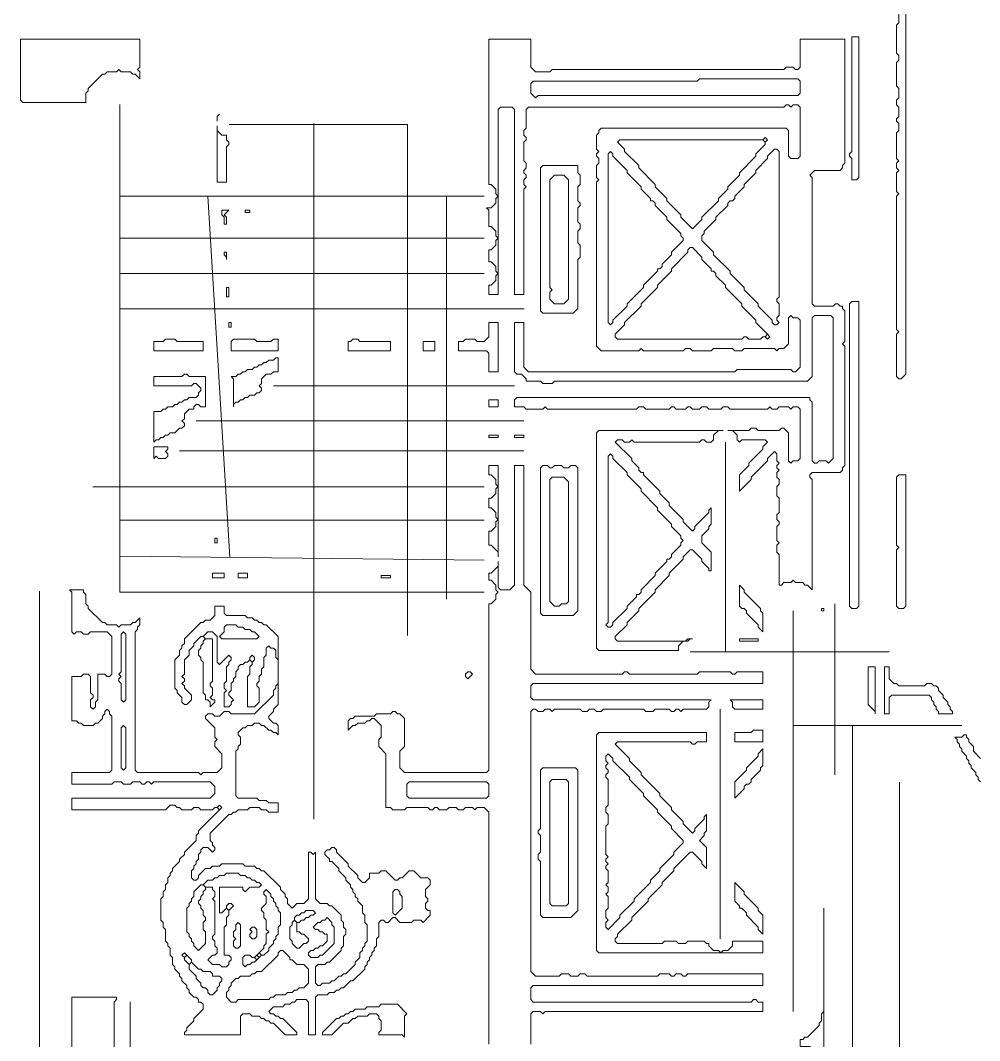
# Model space of a CAD drawing. Header units: millimetres. Extents: x 4 to 412, y 4 to 290.
# Drawn here: x 121.2 to 157.07, y 146.65 to 184.78 of the extents above; entities that cross this region are included whole.
import ezdxf

# ---------------------------------------------------------------- set-up
doc = ezdxf.new("R2010")
doc.units = ezdxf.units.MM
for name, color, linetype, lineweight in [('TRACE_CURVE', 6, 'CONTINUOUS', 0), ('TRACE_STRAIGHT', 5, 'CONTINUOUS', 0), ('TRACE_TEXT_SYMBOL', 6, 'CONTINUOUS', 0)]:
    doc.layers.add(name, color=color, linetype=linetype, lineweight=lineweight)

msp = doc.modelspace()

# ---------------------------------------------------------------- linework, layer by layer
at = {"layer": 'TRACE_CURVE', "color": 6}
for points in [[(154.043, 185.22), (154.043, 184.694), (153.956, 184.607), (153.956, 183.556), (154.043, 183.468), (154.043, 183.293), (153.956, 183.205), (153.956, 182.33), (154.043, 182.242), (154.043, 181.892), (153.956, 181.804), (153.956, 181.629), (154.043, 181.542), (154.043, 181.191), (153.956, 181.104), (153.956, 181.016), (154.043, 180.929), (154.043, 180.666), (153.956, 180.578), (153.956, 179.615), (154.043, 179.527), (153.956, 179.44), (153.956, 179.265), (154.043, 179.177), (153.956, 179.089), (153.956, 178.389), (154.043, 178.301), (153.956, 178.214), (153.956, 173.222), (154.043, 173.134), (153.956, 173.047), (153.956, 171.471), (154.043, 171.383), (154.131, 171.383), (154.306, 171.558), (154.306, 186.708)], [(138.718, 184.081), (138.718, 178.652), (138.805, 178.652), (138.98, 178.476), (138.98, 178.301), (139.068, 178.214), (138.98, 178.126), (138.98, 177.951), (138.805, 177.776), (138.63, 177.776), (138.718, 177.688), (138.718, 177.075), (138.805, 177.075), (138.98, 176.9), (138.98, 176.725), (139.068, 176.637), (138.98, 176.55), (138.98, 176.375), (138.805, 176.2), (138.718, 176.2), (138.718, 175.762), (138.805, 175.762), (138.98, 175.587), (138.98, 175.411), (139.068, 175.324), (138.98, 175.236), (138.98, 175.061), (138.805, 174.886), (138.718, 174.886), (138.718, 174.536), (139.068, 174.536), (139.068, 181.454), (139.156, 181.542), (139.593, 181.542), (139.681, 181.454), (139.681, 174.536), (140.031, 174.536), (140.031, 178.476), (140.119, 178.564), (140.031, 178.652), (140.031, 178.827), (140.119, 178.914), (140.119, 179.002), (140.031, 179.089), (140.031, 179.177), (140.119, 179.265), (140.119, 179.44), (140.031, 179.527), (140.031, 180.228), (140.119, 180.316), (140.119, 180.403), (140.031, 180.491), (140.031, 180.666), (140.119, 180.753), (140.119, 181.454), (140.206, 181.542), (149.752, 181.542), (149.84, 181.629), (149.927, 181.629), (150.015, 181.542), (150.102, 181.629), (150.278, 181.629), (150.365, 181.542), (150.365, 179.703)], [(151.941, 167.968), (151.941, 168.055), (152.029, 168.143), (152.029, 172.609), (151.941, 172.697), (152.029, 172.784), (152.029, 173.923), (151.941, 174.01), (151.941, 174.098), (151.854, 174.098), (151.766, 174.185), (151.679, 174.185), (151.591, 174.098), (150.891, 174.098), (150.803, 174.185), (150.803, 178.914), (150.715, 179.002), (150.891, 179.177), (151.854, 179.177), (151.941, 179.265), (151.941, 179.352), (152.029, 179.44), (152.029, 184.081), (150.365, 184.081), (150.365, 183.03), (150.278, 182.943), (150.19, 182.943), (150.102, 183.03), (149.84, 183.03), (149.752, 182.943), (141.082, 182.943), (140.995, 182.855), (140.469, 182.855), (140.294, 183.03), (140.294, 184.081), (138.718, 184.081)], [(150.365, 179.703), (150.278, 179.615), (150.015, 179.615), (149.927, 179.703), (149.927, 180.666), (149.84, 180.753), (142.921, 180.753), (142.834, 180.666), (142.834, 180.578), (142.746, 180.491), (142.746, 179.965), (142.834, 179.878), (142.746, 179.79), (142.746, 179.703), (142.834, 179.615), (142.834, 179.44), (142.746, 179.352), (142.746, 178.914), (142.834, 178.827), (142.746, 178.739), (142.746, 172.609), (142.921, 172.434), (144.322, 172.434), (144.41, 172.521), (144.498, 172.434), (145.986, 172.434), (146.074, 172.521), (146.249, 172.521), (146.337, 172.434), (147.037, 172.434), (147.125, 172.521), (147.825, 172.521), (147.913, 172.434), (148.176, 172.434), (148.263, 172.521), (149.402, 172.521), (149.489, 172.434), (149.577, 172.521), (149.752, 172.521), (149.927, 172.697), (149.927, 173.66), (150.015, 173.747), (150.102, 173.66), (150.278, 173.66), (150.365, 173.572), (150.365, 171.821), (150.19, 171.646), (150.102, 171.646), (150.015, 171.733), (148.001, 171.733), (147.913, 171.646), (140.206, 171.646), (140.031, 171.821), (140.031, 173.485), (139.681, 173.485), (139.681, 171.646), (139.769, 171.558), (139.944, 171.558), (140.119, 171.383), (140.119, 171.295), (140.644, 171.295), (140.732, 171.208), (141.082, 171.208), (141.17, 171.295)], [(141.17, 171.295), (150.628, 171.295), (150.803, 171.471), (150.803, 173.66), (150.891, 173.747), (151.504, 173.747), (151.591, 173.66), (151.591, 168.405), (151.416, 168.23), (151.328, 168.318), (151.066, 168.318), (150.978, 168.23), (150.891, 168.23), (150.803, 168.318), (150.803, 170.507), (150.715, 170.595), (150.715, 170.682), (139.769, 170.682), (139.681, 170.595), (139.681, 170.332), (140.031, 170.332), (140.119, 170.244), (140.732, 170.244), (140.82, 170.332), (140.907, 170.244), (144.235, 170.244), (144.322, 170.332), (144.498, 170.332), (144.585, 170.244), (145.461, 170.244), (145.549, 170.332), (145.636, 170.332), (145.724, 170.244), (146.074, 170.244), (146.162, 170.332), (146.249, 170.332), (146.337, 170.244), (146.599, 170.244), (146.687, 170.332), (146.862, 170.332), (146.95, 170.244), (147.388, 170.244), (147.475, 170.332), (147.65, 170.332), (147.738, 170.244), (149.139, 170.244), (149.227, 170.332), (149.314, 170.244), (149.489, 170.244), (149.577, 170.332), (149.927, 170.332), (150.015, 170.244), (150.102, 170.332), (150.278, 170.332), (150.365, 170.244), (150.365, 168.405), (150.278, 168.318), (150.102, 168.318), (150.015, 168.23), (149.927, 168.318), (149.927, 169.369), (149.752, 169.544), (149.665, 169.544), (149.577, 169.456)], [(149.577, 169.456), (148.789, 169.456), (148.701, 169.544), (148.526, 169.544), (148.438, 169.456), (147.65, 169.456), (147.825, 169.456), (148.001, 169.281), (148.001, 169.106), (148.088, 169.018), (148.176, 169.106), (149.051, 169.106), (149.139, 169.018), (148.964, 168.843), (148.964, 168.756), (148.438, 168.23), (148.438, 168.143), (148.088, 167.792), (148.088, 167.179), (148.526, 167.617), (148.526, 167.705), (149.139, 168.318), (149.139, 168.405), (149.402, 168.668), (149.489, 168.581), (149.489, 168.318), (149.577, 168.23), (149.489, 168.143), (149.489, 168.055), (149.577, 167.968), (149.489, 167.88), (149.489, 167.705), (149.577, 167.617), (149.577, 167.442), (149.489, 167.355), (149.489, 167.004), (149.577, 166.917), (149.577, 166.391), (149.489, 166.304), (149.489, 166.128), (149.577, 166.041), (149.577, 165.953), (149.489, 165.866), (149.489, 165.34), (149.577, 165.253), (149.489, 165.165), (149.489, 164.902), (149.577, 164.815), (149.577, 163.676), (149.665, 163.676), (149.752, 163.764), (150.015, 163.764), (150.102, 163.852), (150.19, 163.764), (150.453, 163.764), (150.54, 163.676), (150.628, 163.676), (150.803, 163.501), (150.803, 167.617), (150.715, 167.705), (150.715, 167.792), (150.803, 167.88), (151.854, 167.88), (151.941, 167.968)], [(139.681, 168.143), (139.681, 163.676), (139.506, 163.501), (139.156, 163.501), (139.068, 163.589), (139.068, 164.552), (139.068, 164.377), (138.805, 164.114), (138.718, 164.114), (138.718, 163.852), (138.805, 163.852), (138.98, 163.676), (138.98, 163.501), (139.068, 163.414), (138.98, 163.326), (138.98, 163.151), (138.805, 162.976), (138.718, 162.976), (138.718, 156.758), (138.63, 156.67), (135.565, 156.67), (135.39, 156.846), (135.39, 157.459), (135.565, 157.634), (135.565, 158.685), (135.39, 158.86), (135.302, 158.86), (135.215, 158.947), (135.127, 158.947), (135.04, 158.86), (134.514, 158.86), (134.427, 158.772), (133.726, 158.772), (133.638, 158.685), (133.551, 158.685), (133.463, 158.597), (133.463, 158.247), (133.638, 158.422), (133.726, 158.422), (133.814, 158.51), (134.076, 158.51), (134.164, 158.597), (134.251, 158.597), (134.339, 158.685), (134.427, 158.685), (134.689, 158.422), (134.689, 157.984), (134.602, 157.896), (134.602, 157.634), (134.864, 157.371), (134.864, 155.357), (135.04, 155.357), (135.127, 155.269), (135.565, 155.269), (135.653, 155.357), (136.441, 155.357), (136.528, 155.269), (136.616, 155.269), (136.704, 155.357), (136.791, 155.357), (136.879, 155.269), (137.141, 155.269), (137.229, 155.357), (137.492, 155.357)], [(142.921, 158.947), (143.009, 159.035), (144.498, 159.035), (144.585, 158.947), (144.848, 158.947), (144.935, 159.035), (145.461, 159.035), (145.549, 158.947), (145.636, 158.947), (145.724, 159.035), (145.811, 159.035), (145.899, 158.947), (145.986, 159.035), (146.862, 159.035), (146.95, 159.123), (146.95, 159.298), (147.037, 159.385), (140.382, 159.385), (140.294, 159.473), (140.294, 159.911), (140.382, 159.998), (148.964, 159.998), (148.964, 160.436), (148.001, 160.436), (147.913, 160.349), (147.825, 160.349), (147.738, 160.436), (146.599, 160.436), (146.512, 160.349), (143.972, 160.349), (143.885, 160.436), (143.797, 160.436), (143.709, 160.349), (140.469, 160.349), (140.294, 160.524), (140.294, 163.414), (140.031, 163.676), (140.031, 168.143), (139.681, 168.143)], [(123.042, 163.501), (123.129, 163.414), (123.129, 161.925), (123.217, 161.837), (123.305, 161.925), (123.48, 161.925), (123.567, 161.837), (123.743, 161.837), (123.83, 161.925), (124.443, 161.925), (124.618, 161.75), (124.618, 160.349), (124.531, 160.261), (124.443, 160.261), (124.356, 160.349), (124.093, 160.349), (124.093, 159.385), (124.005, 159.298), (124.005, 159.123), (123.918, 159.035), (123.83, 159.123), (123.83, 159.385), (123.918, 159.473), (123.918, 159.56), (123.83, 159.648), (123.83, 160.261), (123.743, 160.349), (123.567, 160.349), (123.48, 160.261), (123.129, 160.261), (123.129, 158.597), (123.305, 158.597), (123.392, 158.51), (123.48, 158.51), (123.567, 158.422), (123.918, 158.422), (124.005, 158.51), (124.093, 158.51), (124.268, 158.685), (124.268, 158.772), (124.356, 158.86), (124.356, 158.947), (124.443, 159.035), (124.531, 158.947), (124.531, 158.86), (124.618, 158.772), (124.618, 156.758), (124.531, 156.67), (123.129, 156.67), (123.129, 156.233), (124.618, 156.233), (124.706, 156.32), (124.969, 156.32), (125.056, 156.233), (125.319, 156.233), (125.406, 156.32), (125.669, 156.32), (125.757, 156.233), (125.844, 156.233), (125.932, 156.32), (126.019, 156.32), (126.107, 156.233), (126.195, 156.32), (128.296, 156.32)], [(125.582, 162.1), (125.669, 162.188), (125.669, 162.45), (125.494, 162.275), (125.406, 162.275), (125.319, 162.188), (124.969, 162.188), (124.881, 162.1), (124.793, 162.188), (124.443, 162.188), (124.356, 162.275), (124.268, 162.275), (123.743, 162.801), (123.743, 162.888), (123.655, 162.976), (123.655, 163.326), (123.567, 163.414), (123.567, 163.501), (123.042, 163.501)], [(129.522, 158.334), (129.61, 158.334), (129.698, 158.422), (129.873, 158.422), (129.96, 158.51), (130.135, 158.51), (130.223, 158.422), (130.311, 158.422), (130.486, 158.247), (130.573, 158.247), (130.661, 158.159), (130.748, 158.159), (130.836, 158.072), (130.836, 158.422), (130.748, 158.51), (130.661, 158.51), (130.486, 158.685), (130.486, 158.772), (130.661, 158.947), (130.661, 159.035), (130.836, 159.21), (130.836, 161.75), (130.398, 162.188), (130.311, 162.188), (130.223, 162.275), (130.135, 162.275), (130.048, 162.363), (129.96, 162.363), (129.873, 162.45), (129.698, 162.45), (129.61, 162.538), (128.909, 162.538), (128.822, 162.626), (128.822, 162.888), (128.472, 162.888), (128.472, 162.538), (128.296, 162.363), (128.121, 162.363), (128.034, 162.275), (127.946, 162.275), (127.333, 161.662), (127.333, 161.487), (127.245, 161.399), (127.245, 161.312), (127.158, 161.224), (127.158, 161.049), (126.983, 160.874), (126.983, 159.823), (127.07, 159.736), (127.07, 159.648), (127.245, 159.473), (127.245, 159.298), (127.333, 159.21), (127.421, 159.21), (127.596, 159.385), (127.596, 159.56), (127.333, 159.823), (127.333, 159.911), (127.245, 159.998), (127.333, 160.086), (127.333, 160.173), (127.245, 160.261), (127.333, 160.349), (127.333, 160.874)], [(129.26, 160.436), (129.347, 160.524), (129.347, 160.611), (129.435, 160.699), (129.522, 160.699), (129.61, 160.786), (129.698, 160.786), (129.785, 160.874), (129.873, 160.786), (129.873, 160.699), (129.785, 160.611), (129.785, 160.349), (129.698, 160.261), (129.698, 159.123), (129.96, 159.123), (130.135, 159.298), (130.135, 159.823), (130.048, 159.911), (130.048, 159.998), (130.135, 160.086), (130.135, 160.261), (130.223, 160.349), (130.223, 160.524), (130.311, 160.611), (130.311, 160.962), (130.398, 161.049), (130.398, 161.312), (130.486, 161.399), (130.573, 161.312), (130.661, 161.312), (130.748, 161.224), (130.748, 160.962), (130.836, 160.874), (130.836, 159.998), (130.748, 159.911), (130.748, 159.823), (130.661, 159.736), (130.661, 159.56), (129.96, 158.86), (129.085, 158.86), (128.997, 158.947), (128.822, 158.947), (128.647, 158.772), (128.472, 158.772), (128.384, 158.86), (128.209, 158.86), (128.121, 158.772), (128.121, 158.685), (128.472, 158.334), (128.472, 157.984), (128.559, 157.896), (128.472, 157.809), (128.472, 157.634), (128.734, 157.371), (128.734, 156.846), (128.559, 156.67), (128.034, 156.67), (127.946, 156.583), (127.859, 156.67), (125.582, 156.67), (125.494, 156.758), (125.494, 161.925), (125.582, 162.012), (125.582, 162.1)], [(127.333, 160.874), (127.508, 161.049), (127.508, 161.224), (127.683, 161.399), (127.683, 161.487), (127.946, 161.75), (128.034, 161.75), (128.121, 161.662), (128.034, 161.575), (128.034, 161.487), (127.946, 161.399), (127.946, 161.312), (127.859, 161.224), (127.859, 161.049), (127.946, 160.962), (127.946, 160.874), (128.034, 160.786), (128.034, 159.648), (128.121, 159.56), (128.121, 159.385), (128.209, 159.385), (128.296, 159.298), (128.296, 159.123), (128.472, 159.298), (128.472, 159.385), (128.384, 159.385), (128.296, 159.473), (128.384, 159.56), (128.384, 159.823), (128.296, 159.911), (128.296, 159.998), (128.384, 160.086), (128.384, 161.662), (128.121, 161.662), (128.034, 161.75), (128.209, 161.925), (128.384, 161.925), (128.559, 161.75), (128.559, 160.786), (128.647, 160.699), (128.997, 161.049), (129.085, 160.962), (129.085, 160.874), (128.997, 160.786), (128.997, 160.699), (128.909, 160.611), (128.909, 160.086), (128.822, 159.998), (128.822, 159.823), (128.909, 159.736), (128.822, 159.648), (128.822, 159.123), (128.997, 159.123), (129.085, 159.21), (129.085, 159.298), (129.172, 159.385), (128.997, 159.56), (128.997, 159.648), (129.085, 159.736), (129.085, 159.998), (129.172, 160.086), (129.172, 160.173), (129.26, 160.261), (129.26, 160.436)], [(140.294, 146.512), (140.294, 147.65), (140.382, 147.738), (140.644, 147.738), (140.732, 147.65), (140.82, 147.738), (148.964, 147.738), (148.964, 148.088), (148.789, 148.088), (148.701, 148.176), (148.614, 148.176), (148.526, 148.088), (140.382, 148.088), (140.294, 148.176), (140.294, 148.614), (140.382, 148.701), (148.964, 148.701), (148.964, 149.139), (146.162, 149.139), (146.074, 149.051), (145.986, 149.051), (145.899, 149.139), (145.724, 149.139), (145.636, 149.051), (145.549, 149.051), (145.461, 149.139), (145.111, 149.139), (145.023, 149.051), (142.396, 149.051), (142.308, 149.139), (142.133, 149.139), (142.046, 149.051), (141.783, 149.051), (141.695, 149.139), (141.433, 149.139), (141.345, 149.051), (140.469, 149.051), (140.294, 149.227), (140.294, 158.947), (140.382, 159.035), (140.469, 159.035), (140.557, 158.947), (140.732, 158.947), (140.82, 159.035), (140.995, 159.035), (141.082, 158.947), (141.17, 159.035), (142.133, 159.035), (142.221, 158.947), (142.396, 158.947), (142.483, 159.035), (142.659, 159.035), (142.746, 158.947), (142.921, 158.947)], [(130.924, 152.292), (130.924, 152.379), (130.311, 152.992), (130.223, 152.992), (130.135, 153.08), (130.048, 153.08), (129.96, 153.167), (129.61, 153.167), (129.522, 153.255), (128.734, 153.255), (128.647, 153.167), (128.384, 153.167), (128.296, 153.08), (128.121, 153.08), (127.859, 152.817), (127.859, 152.73), (127.771, 152.642), (127.683, 152.642), (127.596, 152.73), (127.596, 152.992), (127.683, 153.08), (127.683, 153.167), (127.771, 153.255), (127.771, 153.343), (127.859, 153.43), (127.859, 153.605), (127.946, 153.693), (127.946, 153.781), (128.034, 153.868), (128.209, 153.868), (128.384, 153.693), (128.472, 153.781), (128.472, 153.868), (128.384, 153.956), (128.384, 154.043), (128.296, 154.131), (128.296, 154.394), (128.997, 155.094), (129.085, 155.094), (129.172, 155.182), (129.26, 155.182), (129.347, 155.269), (129.698, 155.269), (129.785, 155.357), (130.135, 155.357), (130.223, 155.269), (130.398, 155.269), (130.486, 155.182), (130.836, 155.182), (130.836, 155.532), (130.486, 155.532), (130.398, 155.62), (130.135, 155.62), (130.048, 155.707), (129.347, 155.707), (129.26, 155.795), (129.26, 157.459), (129.347, 157.546), (129.347, 157.634), (129.435, 157.721), (129.435, 157.984), (129.347, 158.072), (129.347, 158.159), (129.522, 158.334)], [(128.296, 156.32), (128.472, 156.145), (128.472, 155.882), (128.296, 155.707), (123.129, 155.707), (123.129, 155.269), (126.632, 155.269), (126.808, 155.444), (126.983, 155.444), (127.07, 155.357), (127.158, 155.357), (127.245, 155.269), (127.596, 155.269), (127.683, 155.357), (127.859, 155.357), (127.946, 155.269), (128.384, 155.269), (128.472, 155.357), (128.559, 155.357), (128.647, 155.269), (127.859, 154.481), (127.859, 154.394), (127.771, 154.306), (127.771, 154.131), (127.333, 153.693), (127.333, 153.605), (127.158, 153.43), (127.158, 153.343), (126.895, 153.08), (126.895, 152.992), (126.808, 152.905), (126.808, 152.817), (126.72, 152.73), (126.72, 152.554), (126.632, 152.467), (126.632, 152.292), (126.545, 152.204), (126.545, 152.029), (126.457, 151.941), (126.457, 151.153), (126.545, 151.066), (126.545, 150.891), (126.632, 150.803), (126.632, 150.365), (126.72, 150.278), (126.72, 150.19), (126.808, 150.102), (126.808, 149.84), (126.895, 149.752), (126.895, 149.489), (126.983, 149.402), (126.983, 149.314), (127.158, 149.139), (127.158, 149.051), (127.245, 148.964), (127.245, 148.876), (127.421, 148.701), (127.421, 148.614), (127.508, 148.526), (127.508, 148.438), (127.683, 148.263), (127.771, 148.263), (127.859, 148.176), (127.859, 148.088)], [(137.492, 155.357), (137.579, 155.269), (137.754, 155.269), (137.842, 155.357), (138.105, 155.357), (138.192, 155.269), (138.28, 155.357), (138.543, 155.357), (138.718, 155.182), (138.718, 146.512)], [(133.638, 152.292), (133.638, 152.204), (133.726, 152.117), (133.726, 152.029), (133.814, 151.941), (133.814, 151.854), (133.989, 151.679), (133.989, 151.416), (134.076, 151.328), (134.076, 151.066), (134.164, 150.978), (134.164, 150.365), (134.076, 150.278), (134.076, 150.19), (133.989, 150.102), (133.989, 150.015), (133.901, 149.927), (133.901, 149.752), (133.726, 149.577), (133.726, 149.489), (133.376, 149.139), (133.288, 149.139), (133.201, 149.051), (133.113, 149.051), (132.938, 148.876), (132.85, 148.876), (132.763, 148.789), (132.5, 148.789), (132.412, 148.701), (132.325, 148.701), (132.237, 148.789), (132.237, 149.402), (132.325, 149.489), (132.588, 149.489), (132.675, 149.577), (132.763, 149.577), (133.201, 150.015), (133.201, 150.102), (133.288, 150.19), (133.288, 150.54), (133.376, 150.628), (133.376, 150.803), (133.288, 150.891), (133.288, 151.066), (133.201, 151.153), (133.201, 151.328), (132.85, 151.679), (132.763, 151.679), (132.675, 151.766), (132.412, 151.766), (132.237, 151.941), (132.237, 153.693), (132.15, 153.605), (132.062, 153.693), (131.974, 153.693), (131.974, 151.941), (131.799, 151.766), (131.537, 151.766), (131.361, 151.591), (131.186, 151.766), (131.186, 151.941), (131.099, 152.029), (131.099, 152.117), (130.924, 152.292)], [(134.427, 150.102), (134.514, 150.19), (134.514, 150.453), (134.602, 150.54), (134.602, 151.066), (134.689, 151.153), (134.777, 151.153), (134.864, 151.066), (134.952, 151.066), (135.127, 151.241), (135.215, 151.241), (135.39, 151.066), (135.828, 151.066), (135.915, 151.153), (136.178, 151.153), (136.266, 151.066), (136.528, 151.328), (136.528, 151.504), (136.441, 151.504), (136.353, 151.591), (136.353, 151.766), (136.441, 151.854), (136.441, 151.941), (136.353, 152.029), (136.353, 152.292), (136.528, 152.467), (136.528, 152.642), (136.441, 152.73), (136.178, 152.73), (135.915, 152.992), (135.74, 152.992), (135.477, 152.73), (135.39, 152.73), (135.302, 152.642), (135.215, 152.642), (134.864, 152.992), (134.689, 152.992), (134.602, 152.905), (134.251, 152.905), (134.251, 152.73), (134.076, 152.554), (133.989, 152.554), (133.814, 152.73), (133.814, 152.817), (133.463, 153.167), (133.463, 153.255), (133.025, 153.693), (133.025, 153.781), (132.938, 153.868), (132.85, 153.868), (132.763, 153.781), (132.675, 153.781), (132.588, 153.693), (132.588, 153.605), (132.763, 153.43), (132.763, 153.343), (132.85, 153.343), (133.113, 153.08), (133.113, 152.992), (133.376, 152.73), (133.376, 152.642), (133.551, 152.467), (133.551, 152.379), (133.638, 152.292)], [(127.859, 148.088), (127.946, 148.088), (128.034, 148.001), (128.034, 147.825), (127.683, 147.475), (127.683, 147.388), (127.421, 147.125), (127.421, 147.037), (127.333, 146.95), (127.333, 146.862), (129.435, 146.862), (129.435, 147.563), (129.522, 147.65), (129.785, 147.65), (129.873, 147.563), (130.135, 147.563), (130.223, 147.475), (130.311, 147.475), (130.398, 147.388), (130.486, 147.388), (130.573, 147.3), (130.661, 147.3), (131.099, 146.862), (131.537, 146.862), (131.537, 146.95), (131.011, 147.475), (130.924, 147.475), (130.836, 147.563), (130.748, 147.563), (130.661, 147.65), (130.573, 147.65), (130.486, 147.738), (130.661, 147.913), (131.011, 147.913), (131.099, 148.001), (131.274, 148.001), (131.361, 148.088), (131.449, 148.088), (131.537, 148.176), (131.887, 148.176), (131.974, 148.088), (131.974, 146.862), (132.237, 146.862), (132.237, 148.263), (132.325, 148.351), (132.675, 148.351), (132.763, 148.438), (132.938, 148.438), (133.025, 148.526), (133.113, 148.526), (133.201, 148.614), (133.288, 148.614), (133.551, 148.876), (133.638, 148.876), (134.076, 149.314), (134.076, 149.402), (134.164, 149.489), (134.164, 149.577), (134.251, 149.665), (134.251, 149.752), (134.339, 149.84), (134.339, 149.927), (134.427, 150.015), (134.427, 150.102)], [(123.129, 148.263), (123.129, 144.498)], [(124.706, 144.41), (124.706, 148.088), (124.793, 148.176), (124.793, 148.263), (123.129, 148.263)]]:
    msp.add_lwpolyline(points, dxfattribs=at)
for points in [[(146.512, 182.505), (146.599, 182.592), (150.278, 182.592), (150.365, 182.505), (150.365, 182.067), (150.278, 181.979), (140.557, 181.979), (140.469, 181.892), (140.294, 182.067), (140.294, 182.417), (140.382, 182.505)], [(148.964, 180.316), (149.051, 180.403), (149.139, 180.316), (149.051, 180.228)], [(143.534, 180.228), (143.622, 180.316), (148.964, 180.316), (149.051, 180.228), (149.051, 180.14), (148.701, 179.79), (148.701, 179.703), (148.088, 179.089), (148.088, 179.002), (147.65, 178.564), (147.65, 178.476), (147.3, 178.126), (147.3, 178.039), (146.687, 177.426), (146.687, 177.338), (146.337, 176.988), (145.899, 177.426), (145.899, 177.513), (145.373, 178.039), (145.373, 178.126), (144.935, 178.564), (144.935, 178.652), (144.322, 179.265), (144.322, 179.352), (143.797, 179.878), (143.797, 179.965)], [(143.184, 179.79), (143.272, 179.878), (143.359, 179.79), (143.359, 179.703), (143.885, 179.177), (143.885, 179.089), (144.41, 178.564), (144.41, 178.476), (144.76, 178.126), (144.76, 178.039), (144.848, 178.039), (144.935, 177.951), (144.935, 177.863), (145.373, 177.426), (145.373, 177.338), (145.899, 176.813), (145.899, 176.725), (145.986, 176.637), (145.986, 176.55), (145.549, 176.112), (145.549, 176.024), (145.198, 175.674), (145.198, 175.587), (145.111, 175.499), (145.023, 175.499), (145.023, 175.411), (144.498, 174.886), (144.498, 174.798), (143.885, 174.185), (143.885, 174.098), (143.359, 173.572), (143.359, 173.485), (143.272, 173.397), (143.184, 173.485)], [(149.402, 179.965), (149.489, 179.965), (149.577, 179.878), (149.577, 174.448), (149.489, 174.36), (149.489, 174.273), (149.577, 174.185), (149.577, 173.747), (149.489, 173.66), (149.489, 173.572), (149.577, 173.485), (149.489, 173.397), (149.402, 173.397), (149.314, 173.485), (149.314, 173.572), (148.789, 174.098), (148.789, 174.185), (148.263, 174.711), (148.263, 174.798), (147.738, 175.324), (147.738, 175.411), (147.125, 176.024), (147.125, 176.112), (146.687, 176.55), (146.687, 176.725), (146.775, 176.813), (146.775, 176.9), (147.212, 177.338), (147.212, 177.426), (147.65, 177.863), (147.65, 177.951), (147.738, 178.039), (147.825, 178.039), (147.913, 178.126), (147.913, 178.214), (148.263, 178.564), (148.263, 178.652), (148.701, 179.089), (148.701, 179.177), (149.139, 179.615), (149.139, 179.703)], [(146.162, 176.2), (146.249, 176.287), (146.337, 176.287), (146.687, 175.937), (146.687, 175.849), (147.037, 175.499), (147.037, 175.411), (147.125, 175.411), (147.212, 175.324), (147.212, 175.236), (147.563, 174.886), (147.563, 174.798), (148.176, 174.185), (148.176, 174.098), (148.701, 173.572), (148.701, 173.485), (149.139, 173.047), (149.051, 172.959), (148.964, 172.959), (148.876, 172.872), (148.438, 172.872), (148.351, 172.959), (148.263, 172.959), (148.176, 172.872), (143.534, 172.872), (143.447, 172.959), (143.447, 173.047), (143.797, 173.397), (143.797, 173.485), (144.41, 174.098), (144.41, 174.185), (145.023, 174.798), (145.023, 174.886), (145.549, 175.411), (145.549, 175.499), (146.162, 176.112)], [(149.051, 172.959), (149.139, 173.047), (149.227, 172.959), (149.139, 172.872)], [(128.822, 162.1), (128.909, 162.188), (129.26, 162.188), (129.347, 162.1), (129.522, 162.1), (129.61, 162.012), (129.785, 162.012), (129.873, 161.925), (129.96, 161.925), (130.135, 161.75), (130.048, 161.662), (128.734, 161.662), (128.647, 161.75), (128.822, 161.925)], [(124.969, 161.837), (125.056, 161.925), (125.144, 161.837), (125.144, 159.385), (125.056, 159.298), (124.969, 159.385), (124.969, 159.998), (124.881, 160.086), (124.881, 160.173), (124.969, 160.261), (124.881, 160.349), (124.969, 160.436)], [(129.785, 160.962), (129.873, 161.049), (129.96, 160.962), (129.96, 160.874), (129.873, 160.786), (129.785, 160.874)], [(124.969, 158.334), (125.056, 158.422), (125.144, 158.334), (125.144, 156.846), (125.056, 156.758), (124.969, 156.846)], [(135.653, 156.233), (135.74, 156.32), (138.63, 156.32), (138.718, 156.233), (138.718, 155.795), (138.63, 155.707), (135.74, 155.707), (135.653, 155.795)], [(128.559, 155.357), (128.647, 155.444), (128.734, 155.357), (128.647, 155.269)], [(128.822, 152.817), (128.909, 152.905), (129.347, 152.905), (129.435, 152.817), (129.61, 152.817), (129.698, 152.73), (129.785, 152.73), (129.873, 152.642), (129.96, 152.642), (130.048, 152.554), (130.135, 152.554), (130.223, 152.467), (130.135, 152.379), (129.785, 152.379), (129.61, 152.204), (129.522, 152.292), (129.522, 152.379), (128.647, 152.379), (128.647, 151.416), (128.734, 151.416), (128.909, 151.591), (128.997, 151.504), (128.997, 151.328), (128.909, 151.241), (128.909, 150.978), (128.822, 150.891), (128.822, 149.84), (128.997, 149.84), (129.085, 149.752), (129.085, 149.665), (128.997, 149.577), (128.997, 149.489), (128.909, 149.402), (128.734, 149.402), (128.647, 149.489), (128.384, 149.489), (128.209, 149.665), (128.384, 149.84), (128.472, 149.84), (128.559, 149.927), (128.559, 150.102), (128.472, 150.19), (128.472, 150.365), (128.384, 150.453), (128.384, 150.54), (128.472, 150.628), (128.472, 151.854), (128.384, 151.941), (128.472, 152.029), (128.472, 152.204), (128.384, 152.292), (128.384, 152.379), (128.121, 152.379), (128.034, 152.467), (128.209, 152.642), (128.384, 152.642), (128.472, 152.73), (128.559, 152.73), (128.647, 152.817)], [(127.946, 152.467), (128.034, 152.467), (128.121, 152.379), (128.121, 152.292), (128.034, 152.204), (128.034, 152.117), (127.946, 152.029), (127.946, 151.941), (127.859, 151.854), (127.859, 151.766), (127.946, 151.679), (127.946, 151.591), (128.034, 151.504), (128.034, 151.328), (128.121, 151.241), (128.121, 151.153), (128.034, 151.066), (128.034, 150.803), (128.121, 150.715), (128.121, 150.278), (127.859, 150.015), (127.683, 150.19), (127.683, 150.278), (127.596, 150.365), (127.596, 150.453), (127.508, 150.54), (127.508, 150.628), (127.421, 150.715), (127.421, 151.591), (127.508, 151.679), (127.508, 151.766), (127.596, 151.854), (127.596, 151.941), (127.683, 152.029), (127.683, 152.204)], [(130.311, 152.204), (130.398, 152.292), (130.573, 152.117), (130.573, 152.029), (130.661, 151.941), (130.661, 151.854), (130.748, 151.766), (130.748, 151.679), (130.836, 151.591), (130.836, 151.504), (130.924, 151.416), (130.924, 150.978), (130.836, 150.891), (130.836, 150.628), (130.748, 150.54), (130.748, 150.453), (130.661, 150.365), (130.661, 150.278), (130.486, 150.102), (130.486, 150.015), (130.311, 149.84), (130.223, 149.84), (130.135, 149.927), (130.311, 150.102), (130.311, 150.19), (130.398, 150.278), (130.398, 150.628), (130.486, 150.715), (130.398, 150.803), (130.398, 151.153), (130.311, 151.241), (130.311, 151.416), (130.223, 151.504), (130.223, 151.591), (130.398, 151.766), (130.398, 152.029), (130.311, 152.117)], [(135.127, 152.204), (135.215, 152.292), (135.302, 152.292), (135.39, 152.204), (135.39, 152.117), (135.477, 152.029), (135.477, 151.591), (135.215, 151.328), (135.127, 151.416)], [(128.909, 151.679), (128.997, 151.766), (129.085, 151.766), (129.172, 151.679), (128.997, 151.504), (128.909, 151.591)], [(131.799, 151.416), (131.887, 151.504), (132.15, 151.504), (132.237, 151.416), (132.15, 151.328), (132.062, 151.328), (131.974, 151.241), (131.887, 151.241), (131.799, 151.153), (131.712, 151.153), (131.624, 151.066), (131.537, 151.066), (131.449, 151.153), (131.449, 151.241), (131.537, 151.328), (131.624, 151.328), (131.712, 151.416)], [(129.26, 150.978), (129.347, 151.066), (129.435, 150.978), (129.435, 150.19), (129.347, 150.102), (129.26, 150.102), (129.172, 150.19), (129.172, 150.365), (129.26, 150.453), (129.172, 150.54), (129.172, 150.715), (129.26, 150.803)], [(131.361, 151.066), (131.449, 151.153), (131.537, 151.066), (131.537, 150.715), (131.624, 150.715), (131.712, 150.628), (131.799, 150.628), (131.974, 150.453), (131.974, 150.365), (131.887, 150.278), (131.799, 150.278), (131.624, 150.102), (131.537, 150.102), (131.361, 150.278), (131.361, 150.365), (131.274, 150.453), (131.274, 150.891), (131.361, 150.978)], [(132.588, 151.153), (132.675, 151.241), (132.85, 151.066), (132.85, 150.978), (132.938, 150.891), (132.938, 150.278), (132.5, 149.84), (132.412, 149.84), (132.325, 149.752), (132.062, 149.752), (131.974, 149.84), (131.974, 149.927), (132.062, 150.015), (132.15, 150.015), (132.237, 150.102), (132.325, 150.102), (132.412, 150.19), (132.5, 150.19), (132.675, 150.365), (132.675, 150.628), (132.588, 150.628), (132.5, 150.715), (132.412, 150.715), (132.325, 150.803), (132.237, 150.803), (132.15, 150.891), (132.325, 151.066), (132.412, 151.066), (132.5, 151.153)], [(129.785, 150.803), (129.873, 150.891), (129.96, 150.891), (130.048, 150.803), (130.048, 150.54), (129.96, 150.453), (129.873, 150.453), (129.785, 150.54), (129.785, 150.628), (129.873, 150.715)], [(127.245, 149.84), (127.333, 149.927), (127.421, 149.84), (127.333, 149.752)], [(130.836, 149.927), (130.924, 150.015), (131.011, 150.015), (131.274, 149.752), (131.274, 149.665), (131.361, 149.665), (131.537, 149.489), (131.799, 149.489), (131.974, 149.314), (131.974, 148.789), (131.799, 148.614), (131.624, 148.614), (131.537, 148.526), (131.449, 148.526), (131.361, 148.438), (131.186, 148.438), (131.099, 148.351), (130.748, 148.351), (130.661, 148.263), (130.573, 148.263), (130.486, 148.176), (129.347, 148.176), (129.26, 148.088), (129.085, 148.088), (128.909, 148.263), (128.909, 148.438), (128.997, 148.526), (128.997, 148.614), (129.085, 148.701), (129.085, 148.789), (129.26, 148.964), (129.347, 148.964), (129.435, 149.051), (129.785, 149.051), (129.873, 149.139), (129.96, 149.139), (130.048, 149.227), (130.223, 149.227), (130.836, 149.84)], [(130.048, 149.84), (130.135, 149.927), (130.223, 149.84), (130.135, 149.752)], [(127.333, 149.752), (127.421, 149.84), (127.596, 149.665), (127.596, 149.577), (127.508, 149.489), (127.333, 149.665)], [(127.508, 149.489), (127.596, 149.577), (127.859, 149.314), (127.946, 149.314), (128.034, 149.227), (128.296, 149.227), (128.384, 149.139), (128.384, 149.051), (128.647, 149.051), (128.734, 148.964), (128.734, 148.876), (128.647, 148.789), (128.647, 148.701), (128.559, 148.614), (128.559, 148.526), (128.384, 148.351), (128.296, 148.351), (128.209, 148.438), (128.209, 148.526), (128.121, 148.614), (128.034, 148.614), (127.946, 148.701), (127.946, 148.789), (127.771, 148.964), (127.771, 149.051), (127.508, 149.314)], [(129.522, 149.752), (129.61, 149.84), (129.785, 149.84), (129.873, 149.752), (129.96, 149.752), (130.048, 149.665), (129.96, 149.577), (129.873, 149.577), (129.785, 149.489), (129.698, 149.489), (129.61, 149.402), (129.522, 149.489)], [(129.96, 149.752), (130.048, 149.84), (130.135, 149.752), (130.048, 149.665)]]:
    msp.add_lwpolyline(points, close=True, dxfattribs=at)
at = {"layer": 'TRACE_STRAIGHT', "color": 5}
for p, q in [((124.921, 181.64), (124.921, 163.414)), ((129.008, 180.891), (135.675, 180.891)), ((132.169, 180.929), (132.169, 154.919)), ((135.675, 180.891), (135.675, 161.794)), ((124.921, 178.214), (138.543, 178.214)), ((128.209, 178.214), (129.03, 164.712)), ((137.141, 178.214), (137.141, 163.151)), ((124.921, 176.637), (138.543, 176.637)), ((124.921, 175.324), (138.543, 175.324)), ((124.921, 174.003), (140.034, 174.003)), ((130.661, 171.12), (139.681, 171.12)), ((127.771, 169.807), (140.031, 169.807)), ((147.563, 169.018), (147.563, 161.181)), ((127.158, 168.69), (140.031, 168.69)), ((123.915, 167.346), (138.54, 167.346)), ((124.921, 166.1), (138.541, 166.1)), ((124.921, 164.757), (138.543, 164.607)), ((121.917, 163.441), (121.917, 144.459)), ((124.921, 163.414), (138.543, 163.414)), ((151.655, 162.976), (151.655, 156.583)), ((150.102, 162.713), (150.102, 147.738)), ((146.249, 161.181), (153.693, 161.181)), ((147.366, 159.035), (147.366, 150.453)), ((150.102, 158.422), (156.408, 158.422)), ((152.314, 158.422), (152.314, 143.972)), ((154.07, 156.309), (154.07, 140.772)), ((125.312, 148.089), (125.312, 132.063))]:
    msp.add_line(p, q, dxfattribs=at)
at = {"layer": 'TRACE_TEXT_SYMBOL', "color": 6}
for points in [[(121.203, 184.081), (121.203, 181.804), (121.29, 181.717), (123.655, 181.717), (123.655, 182.067), (123.743, 182.155), (123.743, 182.242), (124.268, 182.768), (124.356, 182.768), (124.443, 182.855), (124.793, 182.855), (124.881, 182.943), (124.969, 182.855), (125.319, 182.855), (125.406, 182.768), (125.494, 182.768), (125.669, 182.592), (125.669, 182.855), (125.582, 182.943), (125.669, 183.03), (125.669, 184.081)], [(152.292, 184.169), (152.292, 179.878), (152.204, 179.79), (152.204, 179.703), (152.292, 179.615), (152.292, 178.827), (152.467, 178.827), (152.554, 178.914), (152.554, 184.169)], [(128.647, 181.279), (128.559, 181.191), (128.559, 181.016), (128.559, 181.191)], [(128.559, 180.841), (128.559, 178.739), (128.909, 178.739), (128.909, 180.053), (128.997, 180.14), (128.997, 180.228), (128.909, 180.316), (128.909, 180.491), (128.734, 180.491), (128.559, 180.666)], [(140.732, 179.352), (140.644, 179.265), (140.644, 173.923), (140.732, 173.835), (141.87, 173.835), (142.046, 174.01), (142.046, 175.849), (142.133, 175.937), (142.133, 176.375), (142.046, 176.462), (142.046, 176.9), (142.133, 176.988), (142.133, 177.163), (142.046, 177.25), (142.046, 177.776), (142.133, 177.863), (142.133, 177.951), (142.046, 178.039), (142.046, 178.564), (142.133, 178.652), (142.133, 179.002), (142.046, 179.089), (142.046, 179.352)], [(141.17, 179.002), (141.52, 179.002), (141.695, 178.827), (141.695, 174.36), (141.52, 174.185), (141.17, 174.185), (140.995, 174.36), (140.995, 174.623), (141.082, 174.711), (140.995, 174.798), (140.995, 178.827)], [(128.734, 177.688), (128.734, 177.513), (128.822, 177.426), (128.822, 177.163), (128.909, 177.163), (128.909, 177.426), (128.822, 177.513), (128.997, 177.688)], [(129.61, 177.688), (129.785, 177.688), (129.785, 177.601), (129.61, 177.601)], [(128.822, 176.112), (128.822, 176.024), (128.909, 175.937), (128.909, 175.849), (128.909, 176.112)], [(128.909, 174.798), (128.997, 174.798), (128.997, 174.448), (128.909, 174.448)], [(152.292, 174.273), (152.204, 174.185), (152.204, 162.888), (152.292, 162.801), (152.467, 162.801), (152.554, 162.888), (152.554, 174.273)], [(128.997, 173.485), (129.085, 173.485), (129.085, 173.31), (128.997, 173.31)], [(138.718, 173.485), (138.718, 172.959), (138.543, 172.784), (138.28, 172.784), (138.192, 172.872), (137.842, 172.872), (137.754, 172.784), (137.579, 172.784), (137.579, 172.434), (138.63, 172.434), (138.718, 172.346), (138.718, 171.646), (139.068, 171.646), (139.068, 173.485)], [(126.632, 172.872), (126.545, 172.784), (126.195, 172.784), (126.195, 172.434), (128.034, 172.434), (128.034, 172.784), (127.07, 172.784), (126.983, 172.872)], [(129.172, 172.872), (129.085, 172.784), (129.085, 172.434), (130.836, 172.434), (130.836, 172.872), (130.661, 172.872), (130.573, 172.784), (130.048, 172.784), (129.96, 172.872)], [(133.638, 172.872), (133.551, 172.784), (133.463, 172.784), (133.463, 172.434), (135.04, 172.434), (135.04, 172.784), (133.901, 172.784), (133.814, 172.872)], [(136.266, 172.784), (136.266, 172.434), (136.704, 172.434), (136.704, 172.784)], [(130.748, 172.171), (130.661, 172.084), (130.486, 172.084), (130.398, 171.996), (130.311, 171.996), (130.223, 171.908), (130.135, 171.908), (130.048, 171.821), (129.96, 171.821), (129.873, 171.733), (129.698, 171.733), (129.61, 171.646), (129.522, 171.646), (129.435, 171.558), (129.347, 171.558), (129.26, 171.471), (129.085, 171.471), (129.172, 171.383), (129.172, 170.332), (129.172, 170.42), (129.26, 170.507), (129.347, 170.507), (129.435, 170.595), (129.522, 170.595), (129.61, 170.682), (129.698, 170.682), (129.785, 170.77), (129.96, 170.77), (130.048, 170.857), (130.135, 170.857), (130.223, 170.945), (130.223, 171.033), (130.135, 171.12), (130.223, 171.208), (130.223, 171.383), (130.398, 171.558), (130.573, 171.558), (130.661, 171.646), (130.836, 171.646), (130.836, 172.171)], [(127.333, 171.558), (127.245, 171.471), (126.195, 171.471), (126.195, 171.12), (127.596, 171.12), (127.683, 171.208), (127.771, 171.208), (127.946, 171.033), (127.946, 170.945), (127.859, 170.857), (127.859, 170.77), (127.771, 170.682), (127.508, 170.682), (127.421, 170.595), (127.333, 170.595), (127.245, 170.507), (127.158, 170.507), (127.07, 170.42), (126.983, 170.42), (126.895, 170.332), (126.72, 170.332), (126.632, 170.244), (126.545, 170.244), (126.457, 170.157), (126.195, 170.157), (126.195, 169.018), (126.282, 169.106), (126.37, 169.106), (126.457, 169.194), (126.545, 169.194), (126.632, 169.281), (126.72, 169.281), (126.808, 169.369), (126.983, 169.369), (127.158, 169.544), (127.245, 169.544), (127.333, 169.631), (127.333, 169.719), (127.245, 169.807), (127.333, 169.894), (127.333, 170.069), (127.508, 170.244), (127.683, 170.244), (127.683, 170.332), (127.771, 170.42), (127.859, 170.42), (127.946, 170.332), (128.121, 170.332), (128.121, 171.471), (127.508, 171.471), (127.421, 171.558)], [(138.718, 170.595), (138.718, 170.332), (139.068, 170.332), (139.068, 170.595)], [(138.718, 169.281), (138.718, 169.194), (139.068, 169.194), (139.068, 169.281)], [(139.681, 169.281), (139.681, 169.194), (140.031, 169.194), (140.031, 169.281)], [(126.195, 168.843), (126.195, 168.405), (126.282, 168.493), (126.37, 168.405), (126.632, 168.405), (126.72, 168.493), (126.72, 168.581), (126.632, 168.668), (126.72, 168.756), (126.72, 168.843)], [(143.184, 168.493), (143.272, 168.581), (143.359, 168.493), (143.359, 168.405), (143.885, 167.88), (143.885, 167.792), (144.41, 167.267), (144.41, 167.179), (145.023, 166.566), (145.023, 166.479), (145.549, 165.953), (145.549, 165.866), (145.899, 165.515), (145.899, 165.428), (145.986, 165.34), (145.899, 165.253), (145.899, 165.165), (145.549, 164.815), (145.549, 164.727), (145.461, 164.64), (145.373, 164.64), (145.373, 164.552), (144.935, 164.114), (144.935, 164.027), (144.41, 163.501), (144.41, 163.414), (144.322, 163.326), (144.235, 163.326), (144.235, 163.239), (143.885, 162.888), (143.885, 162.801), (143.359, 162.275), (143.359, 162.188), (143.272, 162.1), (143.184, 162.1), (143.096, 162.188), (143.184, 162.275)], [(138.718, 168.143), (138.718, 167.792), (138.805, 167.792), (138.98, 167.617), (138.98, 167.442), (139.068, 167.355), (138.98, 167.267), (138.98, 167.092), (138.805, 166.917), (138.718, 166.917), (138.718, 166.566), (138.805, 166.566), (138.98, 166.391), (138.98, 166.216), (139.068, 166.128), (138.98, 166.041), (138.98, 165.866), (138.805, 165.691), (138.718, 165.691), (138.718, 165.165), (138.805, 165.165), (139.068, 164.902), (139.068, 164.727), (139.068, 168.143)], [(140.732, 168.143), (140.644, 168.055), (140.644, 162.626), (140.732, 162.538), (141.87, 162.538), (142.046, 162.713), (142.046, 168.055), (141.958, 168.143), (141.783, 168.143), (141.695, 168.055), (141.52, 168.055), (141.433, 168.143), (141.17, 168.143), (141.082, 168.055), (140.995, 168.055), (140.907, 168.143)], [(140.995, 167.617), (141.082, 167.705), (141.52, 167.705), (141.695, 167.53), (141.695, 163.063), (141.608, 162.976), (141.433, 162.976), (141.345, 162.888), (141.17, 162.888), (140.995, 163.063)], [(154.043, 167.792), (153.956, 167.705), (153.956, 165.165), (154.043, 165.078), (153.956, 164.99), (153.956, 162.888), (154.043, 162.801), (154.218, 162.801), (154.306, 162.888), (154.306, 167.792)], [(128.472, 165.428), (128.559, 165.428), (128.559, 165.253), (128.472, 165.253)], [(128.384, 164.114), (128.384, 163.939), (128.822, 163.939), (128.822, 164.114)], [(129.347, 164.114), (129.347, 163.939), (129.698, 163.939), (129.698, 164.114)], [(134.689, 164.027), (134.689, 163.939), (135.04, 163.939), (135.04, 164.027)], [(148.088, 163.676), (148.088, 162.888), (148.176, 162.801), (148.263, 162.801), (148.351, 162.713), (148.351, 162.626), (148.789, 162.188), (148.789, 162.1), (148.964, 161.925), (148.964, 162.626), (148.876, 162.713), (148.876, 162.801), (148.263, 163.414), (148.263, 163.501)], [(151.153, 162.801), (151.241, 162.801), (151.241, 162.713), (151.153, 162.713)], [(148.088, 161.662), (148.789, 161.662), (148.789, 161.575), (148.088, 161.575)], [(152.905, 160.611), (152.905, 159.21), (153.167, 158.947), (153.167, 158.86), (153.167, 160.611)], [(153.518, 160.611), (153.518, 158.86), (153.693, 158.86), (153.693, 159.473), (153.781, 159.56), (155.182, 159.56), (155.269, 159.473), (155.269, 159.385), (155.357, 159.298), (155.357, 159.21), (155.444, 159.123), (155.444, 159.035), (155.532, 158.947), (155.532, 158.86), (156.057, 158.86), (156.057, 158.947), (155.97, 159.035), (155.97, 159.123), (155.882, 159.21), (155.882, 159.298), (155.707, 159.473), (155.707, 159.56), (155.532, 159.736), (155.532, 159.823), (155.444, 159.911), (155.357, 159.911), (155.269, 159.998), (155.094, 159.998), (155.007, 159.911), (154.043, 159.911), (153.956, 159.998), (153.868, 159.998), (153.693, 160.173), (153.693, 160.611)], [(137.93, 160.436), (137.842, 160.349), (137.842, 160.261), (137.93, 160.173), (138.105, 160.349), (138.017, 160.436)], [(147.738, 159.385), (147.825, 159.298), (147.825, 159.123), (147.913, 159.035), (148.964, 159.035), (148.964, 159.385)], [(148.614, 158.247), (148.526, 158.159), (147.913, 158.159), (147.913, 157.809), (148.964, 157.809), (148.964, 158.247)], [(148.964, 157.546), (148.789, 157.371), (148.789, 157.283), (148.351, 156.846), (148.351, 156.758), (147.913, 156.32), (147.913, 155.707), (148.263, 156.057), (148.263, 156.145), (148.351, 156.233), (148.438, 156.233), (148.526, 156.32), (148.526, 156.408), (148.876, 156.758), (148.876, 156.846), (148.964, 156.933)], [(143.096, 157.283), (143.184, 157.371), (143.359, 157.196), (143.359, 157.108), (143.972, 156.495), (143.972, 156.408), (144.498, 155.882), (144.498, 155.795), (145.023, 155.269), (145.023, 155.182), (145.549, 154.656), (145.549, 154.569), (145.986, 154.131), (145.986, 154.043), (145.636, 153.693), (145.636, 153.605), (145.111, 153.08), (145.111, 152.992), (144.76, 152.642), (144.76, 152.554), (144.147, 151.941), (144.147, 151.854), (143.622, 151.328), (143.622, 151.241), (143.184, 150.803), (143.096, 150.891), (143.096, 151.066), (143.184, 151.153), (143.096, 151.241), (143.096, 151.504), (143.184, 151.591), (143.184, 152.029), (143.096, 152.117), (143.184, 152.204), (143.184, 152.379), (143.096, 152.467), (143.184, 152.554), (143.184, 152.992), (143.096, 153.08), (143.096, 153.167), (143.184, 153.255), (143.096, 153.343), (143.096, 153.43), (143.184, 153.518), (143.096, 153.605), (143.096, 154.656), (143.184, 154.744), (143.184, 155.094), (143.096, 155.182), (143.096, 155.357), (143.184, 155.444), (143.184, 156.408), (143.096, 156.495), (143.096, 156.583), (143.184, 156.67), (143.184, 156.758), (143.096, 156.846), (143.096, 156.933), (143.184, 157.021), (143.096, 157.108)], [(140.732, 156.846), (140.644, 156.758), (140.644, 154.569), (140.557, 154.481), (140.557, 154.394), (140.644, 154.306), (140.644, 153.693), (140.557, 153.605), (140.557, 153.43), (140.644, 153.343), (140.644, 151.328), (140.732, 151.241), (141.783, 151.241), (142.046, 151.504), (142.046, 156.758), (141.958, 156.846)], [(140.995, 156.32), (141.082, 156.408), (141.608, 156.408), (141.695, 156.32), (141.695, 151.766), (141.608, 151.679), (141.082, 151.679), (140.995, 151.766)], [(147.913, 152.554), (147.913, 151.854), (148.088, 151.679), (148.088, 151.591), (148.176, 151.591), (148.351, 151.416), (148.351, 151.328), (148.789, 150.891), (148.789, 150.803), (148.964, 150.628), (148.964, 151.328), (148.789, 151.504), (148.789, 151.591), (148.263, 152.117), (148.263, 152.204)], [(151.241, 151.591), (151.241, 147.738), (151.153, 147.65), (151.153, 147.388), (151.066, 147.3), (151.066, 147.212), (150.628, 146.775), (150.54, 146.775), (150.453, 146.687), (150.365, 146.687), (150.365, 146.424), (150.715, 146.424), (150.803, 146.337), (150.891, 146.337), (151.241, 145.986)], [(134.689, 148.001), (134.602, 147.913), (134.164, 147.913), (134.076, 147.825), (133.726, 147.825), (133.638, 147.738), (133.551, 147.738), (133.463, 147.65), (133.376, 147.65), (133.288, 147.563), (133.201, 147.563), (133.113, 147.475), (133.025, 147.475), (132.5, 146.95), (132.5, 146.862), (132.85, 146.862), (133.288, 147.3), (133.463, 147.3), (133.638, 147.475), (133.726, 147.475), (133.814, 147.563), (134.164, 147.563), (134.251, 147.65), (134.514, 147.65), (134.602, 147.563), (134.602, 147.475), (134.689, 147.388), (134.689, 147.037), (134.602, 146.95), (134.602, 146.862), (135.477, 146.862), (135.565, 146.775), (135.565, 147.563), (135.653, 147.65), (135.302, 148.001)]]:
    msp.add_lwpolyline(points, close=True, dxfattribs=at)
for points in [[(142.834, 169.456), (142.746, 169.369), (142.746, 161.312), (142.834, 161.224), (145.811, 161.224), (145.811, 161.399), (145.986, 161.575), (146.162, 161.575), (146.249, 161.662), (146.337, 161.662), (146.162, 161.662), (146.074, 161.575), (143.534, 161.575), (143.447, 161.662), (143.447, 161.75), (143.885, 162.188), (143.885, 162.275), (144.322, 162.713), (144.322, 162.801), (144.935, 163.414), (144.935, 163.501), (145.461, 164.027), (145.461, 164.114), (145.986, 164.64), (145.986, 164.727), (146.249, 164.99), (146.337, 164.99), (146.687, 164.64), (146.687, 164.552), (146.95, 164.289), (146.95, 164.202), (147.037, 164.202), (147.037, 164.902), (146.687, 165.253), (146.687, 165.515), (146.95, 165.778), (146.95, 165.866), (147.037, 165.953), (147.037, 166.566), (146.95, 166.479), (146.95, 166.391), (146.424, 165.866), (146.424, 165.778), (146.337, 165.691), (145.986, 166.041), (145.986, 166.128), (145.461, 166.654), (145.461, 166.742), (145.111, 167.092), (145.111, 167.179), (144.498, 167.792), (144.498, 167.88), (144.41, 167.88), (144.322, 167.968), (144.322, 168.055), (144.06, 168.318), (144.06, 168.405), (143.447, 169.018), (143.534, 169.106), (143.709, 169.106), (143.797, 169.018), (143.972, 169.018), (144.06, 169.106), (144.147, 169.018)], [(144.147, 169.018), (146.599, 169.018), (146.687, 169.106), (146.775, 169.106), (146.862, 169.018), (147.037, 169.018), (147.125, 169.106), (147.125, 169.281), (147.3, 169.456), (147.475, 169.456), (142.834, 169.456)], [(142.834, 158.159), (142.746, 158.072), (142.746, 150.015), (142.834, 149.927), (148.964, 149.927), (148.964, 150.365), (147.825, 150.365), (147.825, 150.19), (147.65, 150.015), (147.475, 150.015), (147.388, 149.927), (147.3, 150.015), (147.125, 150.015), (146.95, 150.19), (146.95, 150.278), (146.862, 150.278), (146.775, 150.365), (146.162, 150.365), (146.074, 150.278), (145.811, 150.278), (145.724, 150.365), (145.286, 150.365), (145.198, 150.278), (143.534, 150.278), (143.447, 150.365), (143.447, 150.453), (143.534, 150.54), (143.534, 150.628), (144.06, 151.153), (144.06, 151.241), (144.673, 151.854), (144.673, 151.941), (145.198, 152.467), (145.198, 152.554), (145.636, 152.992), (145.636, 153.08), (146.249, 153.693), (146.337, 153.693), (146.687, 153.343), (146.687, 153.255), (146.862, 153.08), (146.862, 153.868), (146.599, 154.131), (146.775, 154.306), (146.775, 154.394), (146.862, 154.481), (146.862, 155.094), (146.775, 155.007), (146.775, 154.919), (146.424, 154.569), (146.424, 154.481), (146.337, 154.394), (145.986, 154.744), (145.986, 154.831), (145.549, 155.269), (145.549, 155.357), (145.111, 155.795), (145.111, 155.882), (144.41, 156.583), (144.41, 156.67), (143.972, 157.108), (143.972, 157.196), (143.447, 157.721), (143.534, 157.809)], [(143.534, 157.809), (146.249, 157.809), (146.337, 157.721), (146.424, 157.721), (146.512, 157.809), (146.862, 157.809), (146.862, 158.159), (142.834, 158.159)], [(157.108, 157.196), (156.846, 157.459), (156.846, 157.634), (156.67, 157.809), (156.67, 157.896), (156.583, 157.984), (156.583, 158.072), (156.495, 158.072), (156.408, 157.984), (156.145, 157.984), (156.233, 157.896), (156.233, 157.809), (156.32, 157.721), (156.32, 157.634), (156.408, 157.546), (156.408, 157.459), (156.583, 157.283), (156.583, 157.196), (156.67, 157.108), (156.67, 157.021), (156.758, 156.933), (156.758, 156.846), (156.933, 156.67), (156.933, 156.583), (157.021, 156.495), (157.021, 156.408), (157.108, 156.32)]]:
    msp.add_lwpolyline(points, dxfattribs=at)

doc.saveas('drawing.dxf')
